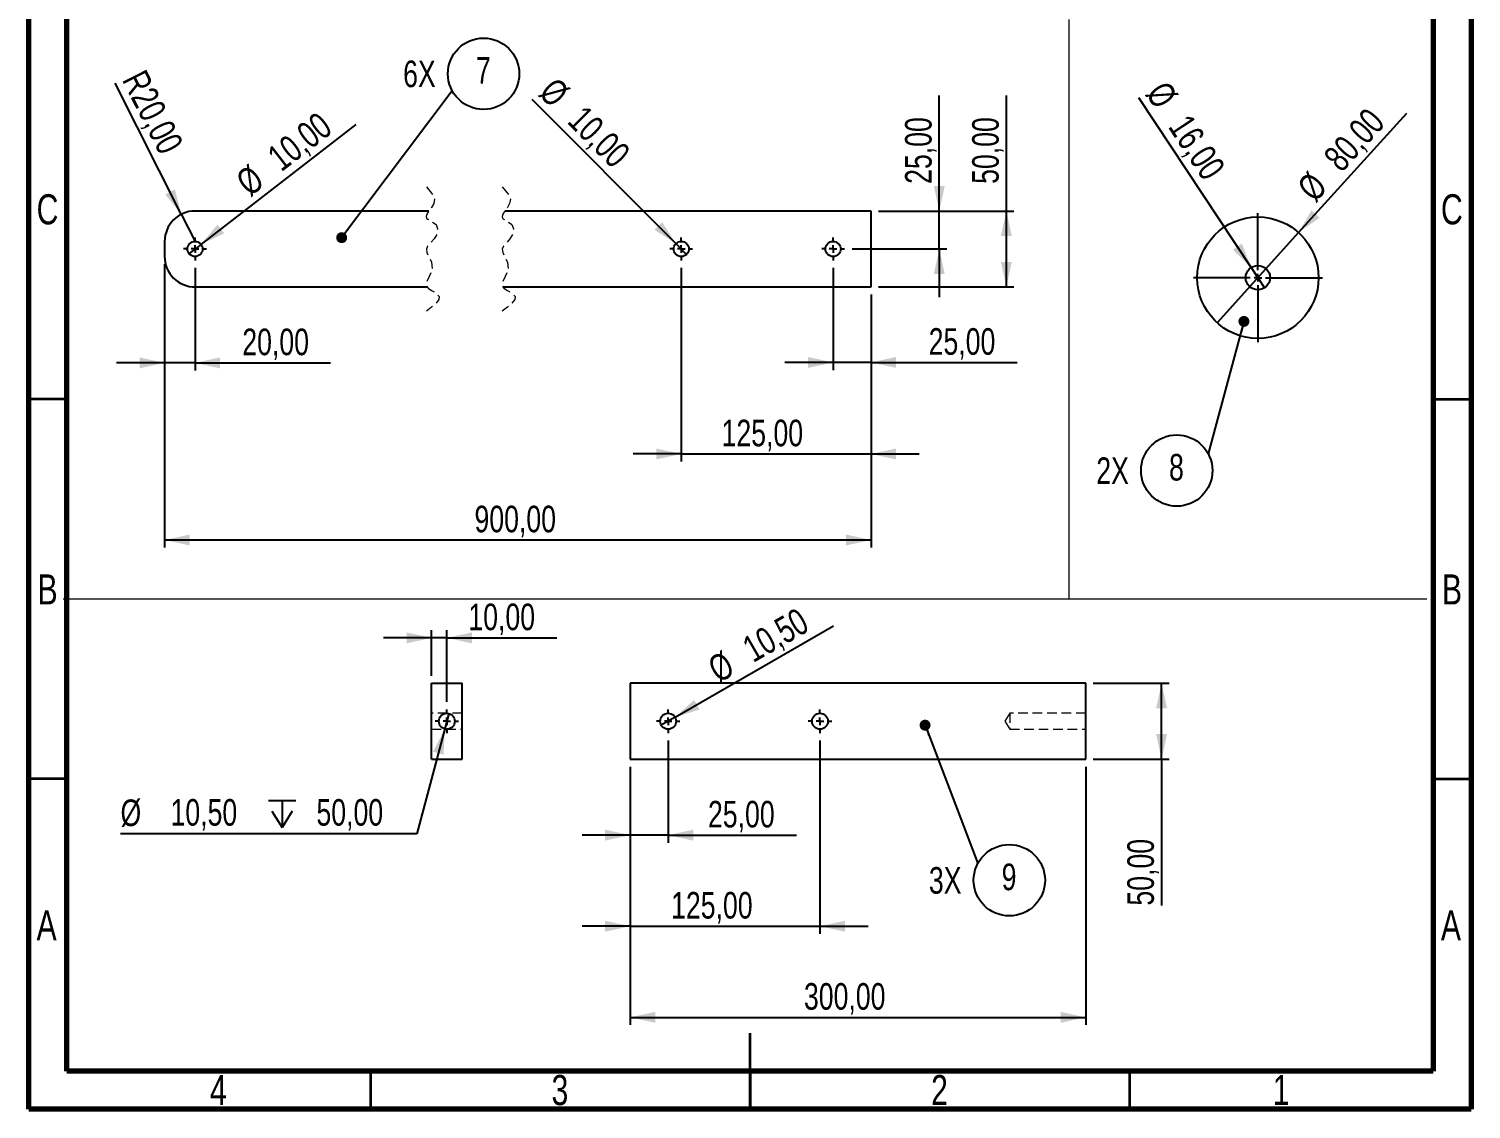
# Paper-space layout 'Siebdruckplatten' of a CAD drawing. Header units: millimetres. Extents: x 75 to 1025, y 25 to 1460.
# Drawn here: x 75 to 1025, y 25 to 736 of the extents above; entities that cross this region are included whole.
import ezdxf

# ---------------------------------------------------------------- set-up
doc = ezdxf.new("R2010")
doc.units = ezdxf.units.MM
doc.linetypes.add('HIDDEN', pattern=[1.905, 1.27, -0.635])
doc.layers.add('FORMAT', color=7, linetype='Continuous')
doc.styles.add('SLDTEXTSTYLE0', font='TXT', dxfattribs={"width": 0.75})
doc.dimstyles.new('SLDDIMSTYLE10', dxfattribs={"dimtxt": 17.5, "dimasz": 16.51, "dimexe": 0, "dimexo": 0.0625, "dimgap": 4.375, "dimtad": 0, "dimtih": 1, "dimtoh": 1, "dimlfac": 0.5, "dimrnd": 1e-09, "dimzin": 12, "dimdsep": 46, "dimtxsty": 'SLDTEXTSTYLE0', "dimblk1": 'NONE', "dimsah": 1, "dimcen": 0, "dimadec": 0, "dimazin": 3, "dimtfac": 1, "dimtmove": 0, "dimatfit": 3, "dimldrblk": 'NONE', "dimfxl": 1, "dimfrac": 2, "dimtolj": 1, "dimtzin": 12, "dimarcsym": 0})
doc.dimstyles.new('SLDDIMSTYLE11', dxfattribs={"dimtxt": 17.5, "dimasz": 16.51, "dimexe": 0, "dimexo": 0.0625, "dimgap": 4.375, "dimtad": 1, "dimlfac": 0.5, "dimrnd": 1e-09, "dimzin": 12, "dimdsep": 46, "dimtxsty": 'SLDTEXTSTYLE0', "dimblk1": 'NONE', "dimsah": 1, "dimcen": 0, "dimadec": 0, "dimazin": 3, "dimtfac": 1, "dimtmove": 0, "dimatfit": 3, "dimldrblk": 'NONE', "dimfxl": 1, "dimfrac": 2, "dimtolj": 1, "dimtzin": 12, "dimarcsym": 0})
doc.dimstyles.new('SLDDIMSTYLE12', dxfattribs={"dimtxt": 17.5, "dimasz": 16.51, "dimexe": 0, "dimexo": 0.0625, "dimgap": 4.375, "dimtad": 1, "dimlfac": 0.5, "dimrnd": 1e-09, "dimzin": 12, "dimdsep": 46, "dimtxsty": 'SLDTEXTSTYLE0', "dimsah": 1, "dimcen": 0, "dimadec": 0, "dimazin": 3, "dimtfac": 1, "dimtofl": 0, "dimtmove": 0, "dimatfit": 3, "dimfxl": 1, "dimfrac": 2, "dimtolj": 1, "dimtzin": 12, "dimarcsym": 0})
doc.dimstyles.new('SLDDIMSTYLE3', dxfattribs={"dimtxt": 0.18, "dimasz": 7.2, "dimexe": 0, "dimexo": 0.0625, "dimgap": 0, "dimtad": 0, "dimtih": 1, "dimtoh": 1, "dimdec": 0, "dimrnd": 1e-09, "dimzin": 0, "dimdsep": 46, "dimtxsty": 'Standard', "dimblk1": 'DOT', "dimblk2": 'DOT', "dimsah": 1, "dimcen": 0.09, "dimadec": 0, "dimazin": 0, "dimtfac": 7.2, "dimtdec": 0, "dimtofl": 0, "dimtmove": 0, "dimatfit": 3, "dimldrblk": 'DOT', "dimfxl": 1, "dimfrac": 2, "dimtolj": 1, "dimtzin": 0, "dimarcsym": 0})
doc.dimstyles.new('SLDDIMSTYLE7', dxfattribs={"dimtxt": 17.5, "dimasz": 16.51, "dimexe": 0, "dimexo": 0.0625, "dimgap": 4.375, "dimtad": 1, "dimlfac": 0.5, "dimrnd": 1e-09, "dimzin": 12, "dimdsep": 46, "dimtxsty": 'SLDTEXTSTYLE0', "dimsah": 1, "dimcen": 0.09, "dimadec": 0, "dimazin": 3, "dimtfac": 1, "dimtmove": 0, "dimatfit": 0, "dimfxl": 1, "dimfrac": 2, "dimtolj": 1, "dimtzin": 12, "dimarcsym": 0})
doc.dimstyles.new('SLDDIMSTYLE8', dxfattribs={"dimtxt": 17.5, "dimasz": 16.51, "dimexe": 0, "dimexo": 0.0625, "dimgap": 4.375, "dimtad": 1, "dimlfac": 0.5, "dimrnd": 1e-09, "dimzin": 12, "dimdsep": 46, "dimtxsty": 'SLDTEXTSTYLE0', "dimsah": 1, "dimcen": 0.09, "dimadec": 0, "dimazin": 3, "dimtfac": 1, "dimtofl": 0, "dimtmove": 0, "dimatfit": 3, "dimfxl": 1, "dimfrac": 2, "dimtolj": 1, "dimtzin": 12, "dimarcsym": 0})

# ---------------------------------------------------------------- blocks, each defined once
blk = doc.blocks.new('_D_23')
at = {"layer": 'FORMAT', "ltscale": 5}
for p, q in [((164.45, 581.47), (164.45, 394.83)), ((629.72, 561.47), (629.72, 394.83)), ((164.45, 399.83), (629.72, 399.83))]:
    blk.add_line(p, q, dxfattribs=at)
for points in [[(164.45, 399.83), (180.96, 396.23), (180.96, 403.43)], [(629.72, 399.83), (613.21, 403.43), (613.21, 396.23)]]:
    blk.add_solid(points, dxfattribs=at)
at = {"layer": 'FORMAT', "ltscale": 5, "insert": (368.53, 422.39), "char_height": 17.5, "attachment_point": 1, "style": 'SLDTEXTSTYLE0'}
blk.add_mtext('900,00', dxfattribs=at)
blk = doc.blocks.new('_D_24')
at = {"layer": 'FORMAT', "ltscale": 5}
for p, q in [((604.72, 578.97), (604.72, 511.76)), ((629.72, 561.47), (629.72, 511.76)), ((604.72, 516.76), (572.97, 516.76)), ((629.72, 516.76), (604.72, 516.76)), ((629.72, 516.76), (725.87, 516.76))]:
    blk.add_line(p, q, dxfattribs=at)
for points in [[(604.72, 516.76), (588.21, 520.36), (588.21, 513.16)], [(629.72, 516.76), (646.23, 513.16), (646.23, 520.36)]]:
    blk.add_solid(points, dxfattribs=at)
at = {"layer": 'FORMAT', "ltscale": 5, "insert": (667.68, 539.32), "char_height": 17.5, "attachment_point": 1, "style": 'SLDTEXTSTYLE0'}
blk.add_mtext('25,00', dxfattribs=at)
blk = doc.blocks.new('_D_25')
at = {"layer": 'FORMAT', "ltscale": 5}
for p, q in [((504.72, 578.97), (504.72, 451.48)), ((629.72, 561.47), (629.72, 451.48)), ((504.72, 456.48), (472.97, 456.48)), ((504.72, 456.48), (629.72, 456.48)), ((629.72, 456.48), (661.47, 456.48))]:
    blk.add_line(p, q, dxfattribs=at)
for points in [[(504.72, 456.48), (488.21, 460.08), (488.21, 452.88)], [(629.72, 456.48), (646.23, 452.88), (646.23, 460.08)]]:
    blk.add_solid(points, dxfattribs=at)
at = {"layer": 'FORMAT', "ltscale": 5, "insert": (531.29, 479.04), "char_height": 17.5, "attachment_point": 1, "style": 'SLDTEXTSTYLE0'}
blk.add_mtext('125,00', dxfattribs=at)
blk = doc.blocks.new('_D_26')
at = {"layer": 'FORMAT', "ltscale": 5}
for p, q in [((164.45, 581.47), (164.45, 511.47)), ((184.45, 578.97), (184.45, 511.47)), ((164.45, 516.47), (132.7, 516.47)), ((184.45, 516.47), (164.45, 516.47)), ((184.45, 516.47), (273.79, 516.47))]:
    blk.add_line(p, q, dxfattribs=at)
for points in [[(164.45, 516.47), (147.94, 520.07), (147.94, 512.87)], [(184.45, 516.47), (200.96, 512.87), (200.96, 520.07)]]:
    blk.add_solid(points, dxfattribs=at)
at = {"layer": 'FORMAT', "ltscale": 5, "insert": (215.6, 539.03), "char_height": 17.5, "attachment_point": 1, "style": 'SLDTEXTSTYLE0'}
blk.add_mtext('20,00', dxfattribs=at)
blk = doc.blocks.new('_D_27')
at = {"layer": 'FORMAT', "ltscale": 5}
for p, q in [((718.88, 616.47), (718.88, 692.53)), ((634.72, 616.47), (723.88, 616.47)), ((718.88, 566.47), (718.88, 616.47)), ((634.72, 566.47), (723.88, 566.47))]:
    blk.add_line(p, q, dxfattribs=at)
for points in [[(718.88, 616.47), (715.28, 599.96), (722.48, 599.96)], [(718.88, 566.47), (722.48, 582.98), (715.28, 582.98)]]:
    blk.add_solid(points, dxfattribs=at)
at = {"layer": 'FORMAT', "ltscale": 5, "insert": (696.32, 634.35), "char_height": 17.5, "attachment_point": 1, "rotation": 90, "style": 'SLDTEXTSTYLE0'}
blk.add_mtext('50,00', dxfattribs=at)
blk = doc.blocks.new('_D_28')
at = {"layer": 'FORMAT', "ltscale": 5}
for p, q in [((674.68, 616.47), (674.68, 692.53)), ((634.72, 616.47), (679.68, 616.47)), ((674.68, 591.47), (674.68, 616.47)), ((617.22, 591.47), (679.68, 591.47)), ((674.68, 591.47), (674.68, 559.72))]:
    blk.add_line(p, q, dxfattribs=at)
for points in [[(674.68, 616.47), (678.28, 632.98), (671.08, 632.98)], [(674.68, 591.47), (671.08, 574.96), (678.28, 574.96)]]:
    blk.add_solid(points, dxfattribs=at)
at = {"layer": 'FORMAT', "ltscale": 5, "insert": (652.12, 634.35), "char_height": 17.5, "attachment_point": 1, "rotation": 90, "style": 'SLDTEXTSTYLE0'}
blk.add_mtext('25,00', dxfattribs=at)
blk = doc.blocks.new('_D_29')
at = {"layer": 'FORMAT', "ltscale": 5}
for q in [(131.79, 700.73), (184.45, 596.47)]:
    blk.add_line((175.43, 614.32), q, dxfattribs=at)
blk.add_solid([(175.43, 614.32), (171.2, 630.68), (164.78, 627.43)], dxfattribs=at)
at = {"layer": 'FORMAT', "ltscale": 5, "insert": (151.75, 710.81), "char_height": 17.5, "attachment_point": 1, "rotation": 296.80056, "style": 'SLDTEXTSTYLE0'}
blk.add_mtext('R20,00', dxfattribs=at)
blk = doc.blocks.new('_D_30')
at = {"layer": 'FORMAT', "ltscale": 5}
for q in [(290.49, 673.37), (180.5, 588.41)]:
    blk.add_line((188.41, 594.52), q, dxfattribs=at)
blk.add_solid([(188.41, 594.52), (203.68, 601.77), (199.28, 607.47)], dxfattribs=at)
at = {"layer": 'FORMAT', "ltscale": 5, "char_height": 17.5, "attachment_point": 1, "rotation": 37.6812, "style": 'SLDTEXTSTYLE0'}
for s, insert in [('10,00', (230.58, 655.74)), ('%%c', (209.86, 639.39))]:
    blk.add_mtext(s, dxfattribs=dict(at, insert=insert))
blk = doc.blocks.new('_None')
blk = doc.blocks.new('_D_31')
at = {"layer": 'FORMAT', "ltscale": 5}
for q in [(406.58, 689.82), (508.26, 587.93)]:
    blk.add_line((501.19, 595.01), q, dxfattribs=at)
blk.add_solid([(501.19, 595.01), (492.08, 609.24), (486.98, 604.15)], dxfattribs=at)
at = {"layer": 'FORMAT', "ltscale": 5, "char_height": 17.5, "attachment_point": 1, "rotation": 314.94181, "style": 'SLDTEXTSTYLE0'}
for s, insert in [('%%c', (422.44, 705.65)), ('10,00', (441.28, 687.16))]:
    blk.add_mtext(s, dxfattribs=dict(at, insert=insert))
blk = doc.blocks.new('SW_NOTE_0_68')
at = {"layer": 'FORMAT', "color": 0, "ltscale": 5}
blk.add_circle((20.75, 11.02), 23.5, dxfattribs=at)
at = {"layer": 'FORMAT', "color": 0, "ltscale": 5, "char_height": 17.5, "attachment_point": 2, "style": 'SLDTEXTSTYLE0'}
for s, insert in [('6X', (-21.5, 19.7)), ('7', (20.58, 21.98))]:
    blk.add_mtext(s, dxfattribs=dict(at, insert=insert))
blk = doc.blocks.new('_Dot')
at = {"color": 0, "linetype": 'ByBlock', "lineweight": -2}
blk.add_line((-0.5, 0), (-1, 0), dxfattribs=at)
at = {"color": 0, "linetype": 'ByBlock', "const_width": 0.5}
blk.add_lwpolyline([(-0.25, 0, 1), (0.25, 0, 1)], format="xyb", close=True, dxfattribs=at)
blk = doc.blocks.new('SW_CENTERMARKSYMBOL_7')
at = {"layer": 'FORMAT', "color": 0, "ltscale": 5}
for p, q in [((-5, 0), (-7.5, 0)), ((0, 0), (-2.5, 0)), ((0, 5), (0, 7.5)), ((0, 0), (0, 2.5)), ((0, 0), (0, -2.5)), ((0, 0), (2.5, 0)), ((5, 0), (7.5, 0)), ((0, -5), (0, -7.5))]:
    blk.add_line(p, q, dxfattribs=at)
blk = doc.blocks.new('SW_CENTERMARKSYMBOL_8')
at = {"layer": 'FORMAT', "color": 0, "ltscale": 5}
for p, q in [((-5, 0), (-7.5, 0)), ((0, 0), (-2.5, 0)), ((0, 5), (0, 7.5)), ((0, 0), (0, 2.5)), ((0, 0), (0, -2.5)), ((0, 0), (2.5, 0)), ((5, 0), (7.5, 0)), ((0, -5), (0, -7.5))]:
    blk.add_line(p, q, dxfattribs=at)
blk = doc.blocks.new('SW_CENTERMARKSYMBOL_9')
at = {"layer": 'FORMAT', "color": 0, "ltscale": 5}
for p, q in [((-5, 0), (-7.5, 0)), ((0, 0), (-2.5, 0)), ((0, 5), (0, 7.5)), ((0, 0), (0, 2.5)), ((0, 0), (0, -2.5)), ((0, 0), (2.5, 0)), ((5, 0), (7.5, 0)), ((0, -5), (0, -7.5))]:
    blk.add_line(p, q, dxfattribs=at)
blk = doc.blocks.new('_D_32')
at = {"layer": 'FORMAT', "ltscale": 5}
for q in [(982.59, 680.95), (857.68, 542.9)]:
    blk.add_line((911.36, 602.22), q, dxfattribs=at)
blk.add_solid([(911.36, 602.22), (925.1, 612.05), (919.77, 616.88)], dxfattribs=at)
at = {"layer": 'FORMAT', "ltscale": 5, "char_height": 17.5, "attachment_point": 1, "rotation": 47.86063, "style": 'SLDTEXTSTYLE0'}
for s, insert in [('80,00', (926.71, 653.03)), ('%%c', (909.21, 633.28))]:
    blk.add_mtext(s, dxfattribs=dict(at, insert=insert))
blk = doc.blocks.new('_D_33')
at = {"layer": 'FORMAT', "ltscale": 5}
for q in [(806.1, 691.09), (888.93, 565.89)]:
    blk.add_line((880.11, 579.23), q, dxfattribs=at)
blk.add_solid([(880.11, 579.23), (874, 594.99), (867.99, 591.02)], dxfattribs=at)
at = {"layer": 'FORMAT', "ltscale": 5, "char_height": 17.5, "attachment_point": 1, "rotation": 303.48832, "style": 'SLDTEXTSTYLE0'}
for s, insert in [('%%c', (824.8, 703.47)), ('16,00', (839.59, 681.6))]:
    blk.add_mtext(s, dxfattribs=dict(at, insert=insert))
blk = doc.blocks.new('SW_NOTE_0_69')
at = {"layer": 'FORMAT', "color": 0, "ltscale": 5}
blk.add_circle((-20.75, -11.02), 23.5, dxfattribs=at)
at = {"layer": 'FORMAT', "color": 0, "ltscale": 5, "char_height": 17.5, "attachment_point": 2, "style": 'SLDTEXTSTYLE0'}
for s, insert in [('8', (-20.93, -0.07)), ('2X', (-63, -2.34))]:
    blk.add_mtext(s, dxfattribs=dict(at, insert=insert))
blk = doc.blocks.new('SW_CENTERMARKSYMBOL_10')
at = {"layer": 'FORMAT', "color": 0, "ltscale": 5}
for p, q in [((0, 5), (0, 42.5)), ((-5, 0), (-42.5, 0)), ((0, 0), (-2.5, 0)), ((0, 0), (0, 2.5)), ((0, 0), (0, -2.5)), ((0, 0), (2.5, 0)), ((5, 0), (42.5, 0)), ((0, -5), (0, -42.5))]:
    blk.add_line(p, q, dxfattribs=at)
blk = doc.blocks.new('_D_34')
at = {"layer": 'FORMAT', "ltscale": 5}
for p, q in [((471.1, 250.46), (471.1, 80.46)), ((771.1, 250.46), (771.1, 80.46)), ((471.1, 85.46), (771.1, 85.46))]:
    blk.add_line(p, q, dxfattribs=at)
for points in [[(471.1, 85.46), (487.61, 81.86), (487.61, 89.06)], [(771.1, 85.46), (754.59, 89.06), (754.59, 81.86)]]:
    blk.add_solid(points, dxfattribs=at)
at = {"layer": 'FORMAT', "ltscale": 5, "insert": (585.54, 108.01), "char_height": 17.5, "attachment_point": 1, "style": 'SLDTEXTSTYLE0'}
blk.add_mtext('300,00', dxfattribs=at)
blk = doc.blocks.new('_D_35')
at = {"layer": 'FORMAT', "ltscale": 5}
for p, q in [((496.1, 267.71), (496.1, 200.46)), ((471.1, 250.46), (471.1, 200.46)), ((471.1, 205.46), (439.35, 205.46)), ((496.1, 205.46), (471.1, 205.46)), ((496.1, 205.46), (580.52, 205.46))]:
    blk.add_line(p, q, dxfattribs=at)
for points in [[(471.1, 205.46), (454.59, 209.06), (454.59, 201.86)], [(496.1, 205.46), (512.61, 201.86), (512.61, 209.06)]]:
    blk.add_solid(points, dxfattribs=at)
at = {"layer": 'FORMAT', "ltscale": 5, "insert": (522.33, 228.01), "char_height": 17.5, "attachment_point": 1, "style": 'SLDTEXTSTYLE0'}
blk.add_mtext('25,00', dxfattribs=at)
blk = doc.blocks.new('_D_36')
at = {"layer": 'FORMAT', "ltscale": 5}
for p, q in [((596.1, 267.71), (596.1, 140.46)), ((471.1, 250.46), (471.1, 140.46)), ((471.1, 145.46), (439.35, 145.46)), ((471.1, 145.46), (596.1, 145.46)), ((596.1, 145.46), (627.85, 145.46))]:
    blk.add_line(p, q, dxfattribs=at)
for points in [[(471.1, 145.46), (454.59, 149.06), (454.59, 141.86)], [(596.1, 145.46), (612.61, 141.86), (612.61, 149.06)]]:
    blk.add_solid(points, dxfattribs=at)
at = {"layer": 'FORMAT', "ltscale": 5, "insert": (498.04, 168.01), "char_height": 17.5, "attachment_point": 1, "style": 'SLDTEXTSTYLE0'}
blk.add_mtext('125,00', dxfattribs=at)
blk = doc.blocks.new('_D_37')
at = {"layer": 'FORMAT', "ltscale": 5}
for p, q in [((776.1, 305.46), (826.1, 305.46)), ((821.1, 255.46), (821.1, 305.46)), ((776.1, 255.46), (826.1, 255.46)), ((821.1, 255.46), (821.1, 159.05))]:
    blk.add_line(p, q, dxfattribs=at)
for points in [[(821.1, 305.46), (817.5, 288.95), (824.7, 288.95)], [(821.1, 255.46), (824.7, 271.97), (817.5, 271.97)]]:
    blk.add_solid(points, dxfattribs=at)
at = {"layer": 'FORMAT', "ltscale": 5, "insert": (798.54, 159.05), "char_height": 17.5, "attachment_point": 1, "rotation": 90, "style": 'SLDTEXTSTYLE0'}
blk.add_mtext('50,00', dxfattribs=at)
blk = doc.blocks.new('_D_38')
at = {"layer": 'FORMAT', "ltscale": 5}
for q in [(605.06, 343.37), (491.55, 277.83)]:
    blk.add_line((500.65, 283.08), q, dxfattribs=at)
blk.add_solid([(500.65, 283.08), (516.75, 288.22), (513.15, 294.45)], dxfattribs=at)
at = {"layer": 'FORMAT', "ltscale": 5, "char_height": 17.5, "attachment_point": 1, "rotation": 30, "style": 'SLDTEXTSTYLE0'}
for s, insert in [('10,50', (543.35, 333.88)), ('%%c', (520.63, 320.45))]:
    blk.add_mtext(s, dxfattribs=dict(at, insert=insert))
blk = doc.blocks.new('SW_NOTE_0_70')
at = {"layer": 'FORMAT', "color": 0, "ltscale": 5}
blk.add_circle((20.75, -11.02), 23.5, dxfattribs=at)
at = {"layer": 'FORMAT', "color": 0, "ltscale": 5, "char_height": 17.5, "attachment_point": 2, "style": 'SLDTEXTSTYLE0'}
for s, insert in [('9', (20.58, -0.07)), ('3X', (-21.5, -2.34))]:
    blk.add_mtext(s, dxfattribs=dict(at, insert=insert))
blk = doc.blocks.new('SW_CENTERMARKSYMBOL_11')
at = {"layer": 'FORMAT', "color": 0, "ltscale": 5}
for p, q in [((-5, 0), (-7.75, 0)), ((0, 0), (-2.5, 0)), ((0, 5), (0, 7.75)), ((0, 0), (0, 2.5)), ((0, 0), (0, -2.5)), ((0, 0), (2.5, 0)), ((5, 0), (7.75, 0)), ((0, -5), (0, -7.75))]:
    blk.add_line(p, q, dxfattribs=at)
blk = doc.blocks.new('SW_CENTERMARKSYMBOL_12')
at = {"layer": 'FORMAT', "color": 0, "ltscale": 5}
for p, q in [((-5, 0), (-7.75, 0)), ((0, 0), (-2.5, 0)), ((0, 5), (0, 7.75)), ((0, 0), (0, 2.5)), ((0, 0), (0, -2.5)), ((0, 0), (2.5, 0)), ((5, 0), (7.75, 0)), ((0, -5), (0, -7.75))]:
    blk.add_line(p, q, dxfattribs=at)
blk = doc.blocks.new('_D_39')
at = {"layer": 'FORMAT', "ltscale": 5}
for p, q in [((340.32, 335.37), (308.57, 335.37)), ((340.32, 310.46), (340.32, 340.37)), ((350.32, 335.37), (340.32, 335.37)), ((350.32, 293.21), (350.32, 340.37)), ((350.32, 335.37), (422.69, 335.37))]:
    blk.add_line(p, q, dxfattribs=at)
for points in [[(340.32, 335.37), (323.81, 338.97), (323.81, 331.77)], [(350.32, 335.37), (366.83, 331.77), (366.83, 338.97)]]:
    blk.add_solid(points, dxfattribs=at)
at = {"layer": 'FORMAT', "ltscale": 5, "insert": (364.5, 357.93), "char_height": 17.5, "attachment_point": 1, "style": 'SLDTEXTSTYLE0'}
blk.add_mtext('10,00', dxfattribs=at)
blk = doc.blocks.new('SW_SYMBOL_HOLE_DEPTH')
at = {"layer": 'FORMAT', "color": 0, "ltscale": 25}
for p, q in [((0, 4375), (4000, 4375)), ((2000, 4375), (2000, 375)), ((500, 2775), (2000, 375)), ((3500, 2775), (2000, 375))]:
    blk.add_line(p, q, dxfattribs=at)
blk = doc.blocks.new('_D_40')
at = {"layer": 'FORMAT', "ltscale": 5}
for p, q in [((351.68, 285.53), (348.96, 275.38)), ((348.96, 275.38), (330.47, 206.37)), ((330.47, 206.37), (135.37, 206.37))]:
    blk.add_line(p, q, dxfattribs=at)
blk.add_solid([(348.96, 275.38), (341.21, 260.37), (348.17, 258.5)], dxfattribs=at)
at = {"layer": 'FORMAT', "ltscale": 25, "xscale": 0.0044707031, "yscale": 0.0044707031, "zscale": 0.0044707031}
blk.add_blockref('SW_SYMBOL_HOLE_DEPTH', (232.88, 208.8), dxfattribs=at)
at = {"layer": 'FORMAT', "ltscale": 5, "char_height": 17.5, "attachment_point": 1, "style": 'SLDTEXTSTYLE0'}
for s, insert in [('%%c', (135.37, 228.93)), ('10,50', (168.32, 229.2)), ('50,00', (264.44, 229.2))]:
    blk.add_mtext(s, dxfattribs=dict(at, insert=insert))
blk = doc.blocks.new('SW_CENTERMARKSYMBOL_13')
at = {"layer": 'FORMAT', "color": 0, "ltscale": 5}
for p, q in [((-5, 0), (-7.75, 0)), ((0, 0), (-2.5, 0)), ((0, 5), (0, 7.75)), ((0, 0), (0, 2.5)), ((0, 0), (0, -2.5)), ((0, 0), (2.5, 0)), ((5, 0), (7.75, 0)), ((0, -5), (0, -7.75))]:
    blk.add_line(p, q, dxfattribs=at)

psp = doc.layouts.new('Siebdruckplatten')

# ---------------------------------------------------------------- linework, layer by layer
at = {"color": 7, "linetype": 'Continuous', "lineweight": 70, "ltscale": 5}
for p, q in [((75, 25), (75, 1460)), ((1025, 1460), (1025, 25)), ((100, 50), (100, 1435)), ((1000, 1435), (1000, 50)), ((1000, 50), (100, 50)), ((1025, 25), (75, 25))]:
    psp.add_line(p, q, dxfattribs=at)
at = {"color": 7, "linetype": 'Continuous', "lineweight": 18, "ltscale": 5}
for p, q in [((759.939, 742.5), (759.939, 361.089)), ((97.564, 361.089), (995.784, 361.089))]:
    psp.add_line(p, q, dxfattribs=at)
at = {"color": 7, "linetype": 'Continuous', "lineweight": 25, "ltscale": 5}
for p, q in [((338.493, 616.468), (184.453, 616.468)), ((629.724, 616.468), (388.493, 616.468)), ((629.724, 566.468), (629.724, 616.468)), ((164.453, 596.468), (164.453, 586.468)), ((184.453, 566.468), (337.148, 566.468)), ((387.148, 566.468), (629.724, 566.468)), ((340.322, 255.455), (340.322, 305.455)), ((340.322, 305.455), (360.322, 305.455)), ((360.322, 255.455), (360.322, 305.455)), ((471.101, 305.455), (471.101, 255.455)), ((771.101, 305.455), (471.101, 305.455)), ((771.101, 255.455), (771.101, 305.455)), ((340.322, 255.455), (360.322, 255.455)), ((471.101, 255.455), (771.101, 255.455))]:
    psp.add_line(p, q, dxfattribs=at)
at = {"color": 7, "linetype": 'Continuous', "lineweight": 35, "ltscale": 5}
for p, q in [((100, 492.5), (75, 492.5)), ((1000, 492.5), (1025, 492.5)), ((100, 242.5), (75, 242.5)), ((1000, 242.5), (1025, 242.5)), ((550, 25), (550, 75)), ((300, 50), (300, 25)), ((550, 50), (550, 25)), ((800, 50), (800, 25))]:
    psp.add_line(p, q, dxfattribs=at)
at = {"color": 221, "linetype": 'HIDDEN', "lineweight": 18, "ltscale": 5}
for p, q in [((360.322, 285.705), (340.322, 285.705)), ((721.101, 285.705), (717.947, 280.455)), ((721.101, 285.705), (721.101, 275.205)), ((771.101, 285.705), (721.101, 285.705)), ((717.947, 280.455), (721.101, 275.205)), ((340.322, 275.205), (360.322, 275.205)), ((721.101, 275.205), (771.101, 275.205))]:
    psp.add_line(p, q, dxfattribs=at)
at = {"color": 7, "linetype": 'HIDDEN', "lineweight": 18, "ltscale": 5, "flags": 128}
for points in [[(336.853, 632.343), (341.191, 627.054), (342.154, 624.277), (341.676, 621.341), (340.176, 618.783), (338.365, 616.29), (337.203, 614.481), (336.659, 612.885), (336.876, 611.866), (337.731, 611.021), (340.549, 609.509), (343.208, 607.558), (344.267, 604.696), (343.798, 601.422), (341.896, 598.076), (339.346, 595.315), (337.643, 593.315), (336.827, 591.25), (337.177, 589.087), (338.255, 586.746), (340.235, 582.795), (340.773, 578.061), (338.66, 573.338), (336.675, 569.055), (336.737, 567.217), (337.942, 565.641), (340.245, 564.105), (342.779, 562.668), (345.299, 560.256), (345.002, 558.109), (343.15, 555.731), (340.261, 553.201), (336.853, 550.593)], [(386.853, 632.343), (391.191, 627.054), (392.154, 624.277), (391.676, 621.341), (390.176, 618.783), (388.365, 616.29), (387.203, 614.481), (386.659, 612.885), (386.876, 611.866), (387.731, 611.021), (390.549, 609.509), (393.208, 607.558), (394.267, 604.696), (393.798, 601.422), (391.896, 598.076), (389.346, 595.315), (387.643, 593.315), (386.827, 591.25), (387.177, 589.087), (388.255, 586.746), (390.235, 582.795), (390.773, 578.061), (388.66, 573.338), (386.675, 569.055), (386.737, 567.217), (387.942, 565.641), (390.245, 564.105), (392.779, 562.668), (395.299, 560.256), (395.002, 558.109), (393.15, 555.731), (390.261, 553.201), (386.853, 550.593)]]:
    psp.add_lwpolyline(points, dxfattribs=at)
at = {"color": 7, "linetype": 'Continuous', "lineweight": 25, "ltscale": 25}
for centre, radius in [((884.52, 572.563), 40), ((184.453, 591.468), 5), ((504.724, 591.468), 5), ((604.724, 591.468), 5), ((884.52, 572.563), 8), ((350.322, 280.455), 5.25), ((496.101, 280.455), 5.25), ((596.101, 280.455), 5.25)]:
    psp.add_circle(centre, radius, dxfattribs=at)
for centre, start, end in [((184.453, 596.468), 90.000049, 180.000007), ((184.453, 586.468), 179.999894, 270.00005)]:
    psp.add_arc(centre, 20, start, end, dxfattribs=at)

# ---------------------------------------------------------------- block references
at = {"layer": 'FORMAT', "ltscale": 5}
for name, p in [('SW_NOTE_0_68', (353.761, 695.85)), ('SW_CENTERMARKSYMBOL_10', (884.52, 572.563)), ('SW_CENTERMARKSYMBOL_7', (184.453, 591.468)), ('SW_CENTERMARKSYMBOL_9', (504.724, 591.468)), ('SW_CENTERMARKSYMBOL_8', (604.724, 591.468)), ('SW_NOTE_0_69', (851.816, 456.55)), ('SW_CENTERMARKSYMBOL_13', (350.322, 280.455)), ('SW_CENTERMARKSYMBOL_12', (496.101, 280.455)), ('SW_CENTERMARKSYMBOL_11', (596.101, 280.455)), ('SW_NOTE_0_70', (700.065, 186.77))]:
    psp.add_blockref(name, p, dxfattribs=at)

# ---------------------------------------------------------------- texts
at = {"color": 7, "linetype": 'Continuous', "lineweight": 0, "ltscale": 5, "char_height": 19.844, "attachment_point": 2, "style": 'SLDTEXTSTYLE0'}
for s, insert in [('C', (87.293, 627.51)), ('C', (1012.293, 627.51)), ('B', (87.353, 377.186)), ('B', (1012.353, 377.186)), ('A', (86.698, 155.936)), ('A', (1011.698, 155.936)), ('4', (199.8, 47.51)), ('3', (424.8, 47.51)), ('2', (674.8, 47.51)), ('1', (899.8, 47.51))]:
    psp.add_mtext(s, dxfattribs=dict(at, insert=insert))

# ---------------------------------------------------------------- dimensions: what is measured, and where the dimension line sits
at = {"layer": 'FORMAT', "ltscale": 5}
dim = psp.add_radius_dim(center=(184.453, 596.468), mpoint=(175.435, 614.319), dimstyle='SLDDIMSTYLE12', dxfattribs=at)
dim.commit()
dim.dimension.update_dxf_attribs({"geometry": '_D_29', "text_midpoint": (147.577, 669.468), "dimtype": 164})
for p1, p2, picture, middle in [((508.256, 587.929), (501.192, 595.007), '_D_31', (435.749, 660.584)), ((888.934, 565.891), (880.106, 579.235), '_D_33', (828.905, 656.625)), ((857.683, 542.902), (911.358, 602.223), '_D_32', (954.836, 650.276)), ((180.495, 588.411), (188.41, 594.524), '_D_30', (257.843, 648.152)), ((491.555, 277.83), (500.648, 283.08), '_D_38', (569.426, 322.79))]:
    dim = psp.add_diameter_dim_2p(p1=p1, p2=p2, dimstyle='SLDDIMSTYLE11', dxfattribs=at)
    dim.commit()
    dim.dimension.update_dxf_attribs({"geometry": picture, "text_midpoint": middle, "dimtype": 163})
for base, p1, p2, dimstyle, picture, middle in [((674.675, 616.468), (612.224, 591.468), (629.724, 616.468), 'SLDDIMSTYLE7', '_D_28', (674.675, 663.44)), ((718.879, 616.468), (629.724, 566.468), (629.724, 616.468), 'SLDDIMSTYLE8', '_D_27', (718.879, 663.44)), ((821.101, 305.455), (771.101, 255.455), (771.101, 305.455), 'SLDDIMSTYLE8', '_D_37', (821.101, 188.146))]:
    dim = psp.add_linear_dim(base=base, p1=p1, p2=p2, angle=90, dimstyle=dimstyle, dxfattribs=at)
    dim.commit()
    dim.dimension.update_dxf_attribs({"geometry": picture, "text_midpoint": middle, "dimtype": 160})
for base, p1, p2, dimstyle, picture, middle in [((164.453, 516.468), (184.453, 583.968), (164.453, 586.468), 'SLDDIMSTYLE7', '_D_26', (244.692, 516.468)), ((629.724, 456.485), (504.724, 583.968), (629.724, 566.468), 'SLDDIMSTYLE7', '_D_25', (566.844, 456.485)), ((604.724, 516.763), (629.724, 566.468), (604.724, 583.968), 'SLDDIMSTYLE7', '_D_24', (696.777, 516.763)), ((340.322, 335.373), (350.322, 288.205), (340.322, 305.455), 'SLDDIMSTYLE7', '_D_39', (393.595, 335.373)), ((471.101, 205.455), (496.101, 272.705), (471.101, 255.455), 'SLDDIMSTYLE7', '_D_35', (551.427, 205.455)), ((596.101, 145.455), (471.101, 255.455), (596.101, 272.705), 'SLDDIMSTYLE7', '_D_36', (533.601, 145.455)), ((771.101, 85.455), (471.101, 255.455), (771.101, 255.455), 'SLDDIMSTYLE8', '_D_34', (621.101, 85.455))]:
    dim = psp.add_linear_dim(base=base, p1=p1, p2=p2, dimstyle=dimstyle, dxfattribs=at)
    dim.commit()
    dim.dimension.update_dxf_attribs({"geometry": picture, "text_midpoint": middle, "dimtype": 160})
dim = psp.add_linear_dim(base=(629.724, 399.834), p1=(164.453, 586.468), p2=(629.724, 566.468), text='900,00', dimstyle='SLDDIMSTYLE8', dxfattribs=at)
dim.commit()
dim.dimension.update_dxf_attribs({"geometry": '_D_23', "text_midpoint": (404.094, 399.834), "dimtype": 160})
dim = psp.add_diameter_dim_2p(p1=(351.681, 285.526), p2=(348.963, 275.384), text='<> {\\fGDT;x} 50,00\\P', dimstyle='SLDDIMSTYLE10', dxfattribs=at)
dim.commit()
dim.dimension.update_dxf_attribs({"geometry": '_D_40', "text_midpoint": (228.951, 220.398), "dimtype": 163})

# ---------------------------------------------------------------- leaders
for points in [[(281.038, 598.923), (353.761, 695.85)], [(875.332, 543.756), (851.816, 456.55)], [(665.302, 277.858), (700.065, 186.77)]]:
    psp.add_leader(points, dimstyle='SLDDIMSTYLE3', dxfattribs=at)

doc.saveas('drawing.dxf')
